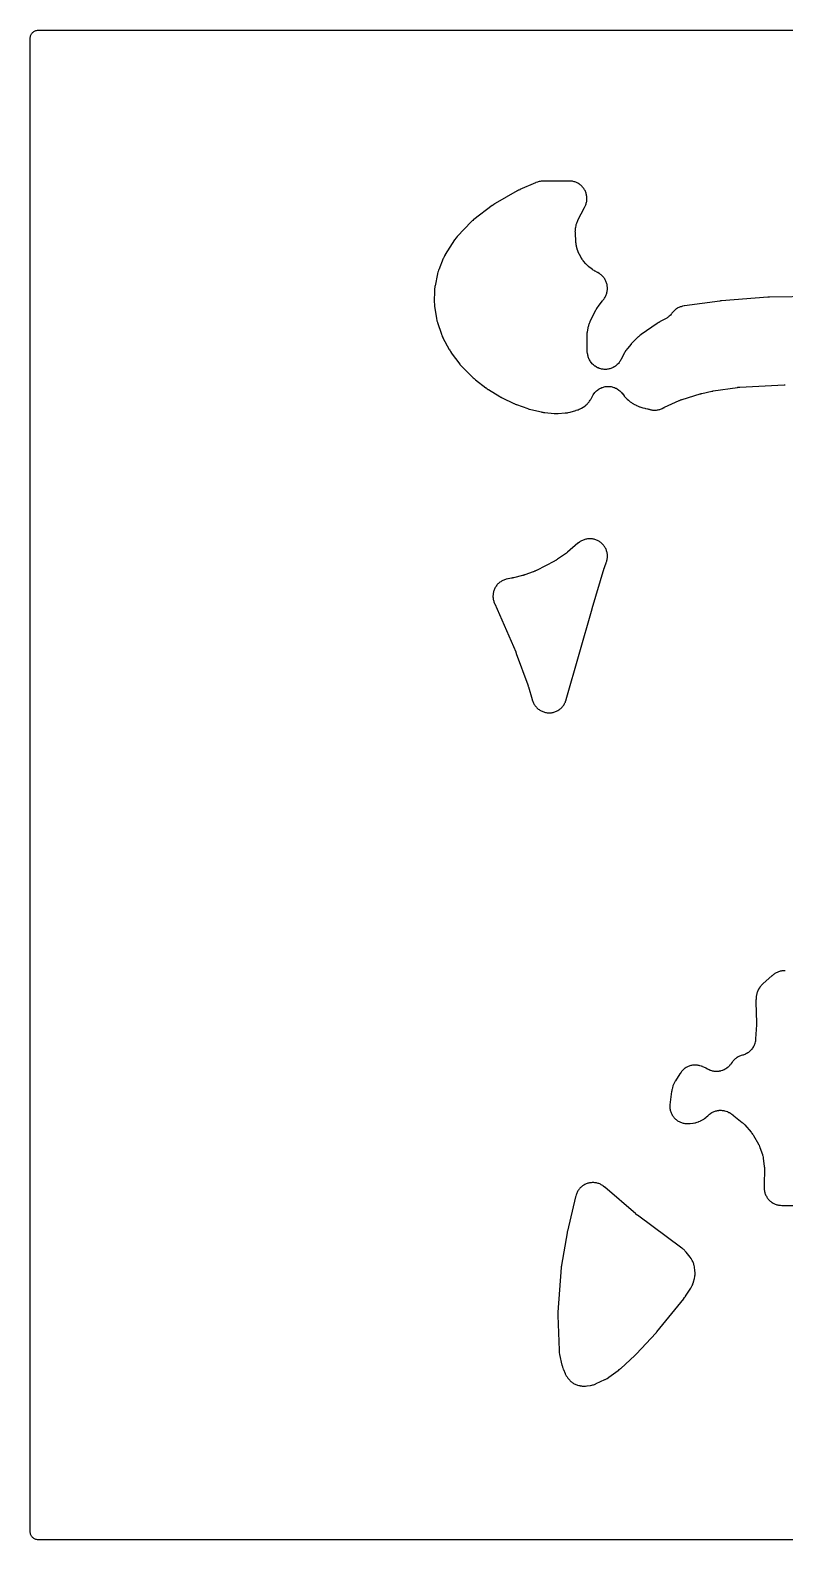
# Model space of a CAD drawing. Header units: millimetres. Extents: x 0 to 300, y 0 to 300.
# Drawn here: x -0.1 to 150, y -0.1 to 300.1 of the extents above; entities that cross this region are included whole.
import ezdxf

# ---------------------------------------------------------------- set-up
doc = ezdxf.new("R2010")
doc.units = ezdxf.units.MM
doc.layers.add('CUT', color=7, linetype='CONTINUOUS')

msp = doc.modelspace()

# ---------------------------------------------------------------- linework, layer by layer
at = {"layer": 'CUT'}
for points in [[(298.5107, -0.15), (1.4893, -0.15), (1.2934, -0.1404), (1.1382, -0.1174), (0.9861, -0.0793), (0.8384, -0.0264), (0.6967, 0.0406), (0.5622, 0.1213), (0.4362, 0.2147), (0.32, 0.32), (0.2147, 0.4362), (0.1213, 0.5622), (0.0406, 0.6967), (-0.0264, 0.8384), (-0.0793, 0.9861), (-0.1174, 1.1382), (-0.1404, 1.2934), (-0.15, 1.4893), (-0.15, 298.5107), (-0.1404, 298.7066), (-0.1174, 298.8618), (-0.0793, 299.0139), (-0.0264, 299.1616), (0.0406, 299.3033), (0.1213, 299.4378), (0.2147, 299.5638), (0.32, 299.68), (0.4362, 299.7853), (0.5622, 299.8787), (0.6967, 299.9594), (0.8384, 300.0264), (0.9861, 300.0793), (1.1382, 300.1174), (1.2934, 300.1404), (1.4893, 300.15), (298.5107, 300.15)], [(156.0344, 247.2006), (146.9432, 247.0427), (146.9205, 247.0422), (146.7902, 247.0381), (146.74, 247.0357), (146.6341, 247.029), (146.6099, 247.0273), (137.3694, 246.3045), (137.3474, 246.3027), (137.2208, 246.291), (137.1722, 246.2858), (137.0695, 246.2731), (137.0461, 246.2701), (130.0305, 245.3014), (129.9565, 245.2894), (129.6646, 245.2351), (129.5187, 245.2008), (129.3481, 245.1521), (129.2061, 245.1043), (129.0408, 245.04), (128.9039, 244.9791), (128.7454, 244.8996), (128.6148, 244.8262), (128.4644, 244.7321), (128.3412, 244.6469), (128.2003, 244.5392), (128.0856, 244.4427), (127.9554, 244.3223), (127.8502, 244.2156), (127.7318, 244.0835), (127.6371, 243.9674), (127.5399, 243.8362), (127.474, 243.7512), (127.378, 243.633), (127.235, 243.4723), (127.1663, 243.4017), (127.0095, 243.2545), (126.9348, 243.1903), (126.7654, 243.0577), (126.6853, 243.0005), (126.5047, 242.8836), (126.3733, 242.8066), (126.2792, 242.7544), (125.1844, 242.1774), (125.1637, 242.1663), (125.0452, 242.1016), (125, 242.076), (124.9077, 242.0216), (124.8647, 241.9954), (124.7734, 241.9377), (124.7314, 241.9102), (124.6396, 241.8481), (124.6189, 241.8339), (121.4247, 239.5982), (121.3762, 239.5629), (121.1841, 239.4175), (121.0931, 239.3431), (120.8998, 239.173), (120.854, 239.1311), (119.8195, 238.147), (119.8045, 238.1325), (119.7185, 238.0486), (119.6859, 238.0158), (119.6196, 237.9473), (119.589, 237.9147), (119.5242, 237.8437), (119.4945, 237.8103), (119.4299, 237.7356), (119.4156, 237.7187), (118.6801, 236.8432), (118.6266, 236.7759), (118.4196, 236.5007), (118.3256, 236.3611), (118.1366, 236.0455), (118.093, 235.968), (117.3661, 234.5859), (117.3092, 234.4838), (117.2251, 234.3413), (117.0967, 234.146), (117.0336, 234.0596), (116.8868, 233.8777), (116.8157, 233.7979), (116.6518, 233.6311), (116.5733, 233.5586), (116.394, 233.4086), (116.3087, 233.344), (116.1157, 233.2122), (116.0246, 233.1562), (115.8196, 233.0438), (115.7235, 232.997), (115.5086, 232.905), (115.4083, 232.8678), (115.1855, 232.7972), (115.0821, 232.7699), (114.8534, 232.7213), (114.7479, 232.7041), (114.5156, 232.678), (114.4089, 232.6713), (114.1751, 232.6679), (114.0683, 232.6715), (113.8353, 232.6909), (113.7293, 232.7049), (113.4993, 232.7469), (113.3952, 232.7711), (113.1704, 232.8353), (113.0691, 232.8696), (112.8516, 232.9552), (112.7542, 232.9992), (112.5461, 233.1057), (112.4533, 233.159), (112.2566, 233.2851), (112.1695, 233.3472), (111.9859, 233.4919), (111.9053, 233.5621), (111.7366, 233.7241), (111.6632, 233.8018), (111.5112, 233.9793), (111.4456, 234.0638), (111.3116, 234.2554), (111.2546, 234.3458), (111.1398, 234.5495), (111.0919, 234.6451), (110.9975, 234.8589), (110.9591, 234.9587), (110.8859, 235.1807), (110.8575, 235.2838), (110.8062, 235.5119), (110.7779, 235.6749), (110.7607, 235.7906), (110.7051, 236.2388), (110.6976, 236.3069), (110.6851, 236.4377), (110.6796, 236.506), (110.6736, 236.5969), (110.67, 236.6653), (110.6651, 236.7966), (110.6634, 236.8651), (110.6416, 239.231), (110.6416, 239.2711), (110.6421, 239.3384), (110.6433, 239.3978), (110.6436, 239.4071), (110.653, 239.5558), (110.6743, 239.7809), (110.6954, 239.9439), (110.7025, 239.9869), (110.7128, 240.0454), (110.7187, 240.0761), (110.7234, 240.1004), (110.7277, 240.1216), (110.9579, 241.2693), (110.9651, 241.3038), (110.9776, 241.3614), (110.9881, 241.408), (111.0215, 241.5327), (111.0636, 241.6743), (111.1351, 241.8802), (111.1883, 242.0136), (111.2458, 242.1458), (111.2568, 242.1694), (111.2795, 242.2162), (111.2917, 242.2408), (111.3015, 242.2602), (112.4735, 244.5646), (112.489, 244.5947), (112.5155, 244.6448), (112.5392, 244.6889), (112.543, 244.6957), (112.6067, 244.804), (112.7075, 244.9656), (112.7841, 245.0809), (112.8053, 245.1109), (112.8346, 245.1514), (112.8503, 245.1726), (112.8628, 245.1893), (113.7217, 246.331), (113.7411, 246.3564), (113.7712, 246.3953), (113.7789, 246.4054), (113.8549, 246.5053), (113.8543, 246.5058), (113.8718, 246.5274), (113.8766, 246.534), (114.0348, 246.739), (114.1258, 246.87), (114.2257, 247.0302), (114.3032, 247.1696), (114.3866, 247.339), (114.4499, 247.4854), (114.516, 247.6622), (114.5644, 247.8142), (114.6126, 247.9967), (114.6456, 248.1528), (114.6754, 248.3392), (114.6927, 248.4977), (114.7038, 248.6862), (114.7052, 248.8457), (114.6974, 249.0343), (114.683, 249.1931), (114.6565, 249.38), (114.6263, 249.5367), (114.5813, 249.72), (114.5357, 249.8728), (114.4727, 250.0508), (114.412, 250.1983), (114.3316, 250.3691), (114.2566, 250.5099), (114.1596, 250.6718), (114.0709, 250.8044), (113.9583, 250.9559), (113.8568, 251.079), (113.7297, 251.2185), (113.6165, 251.3309), (113.4761, 251.457), (113.3523, 251.5576), (113.2, 251.6692), (113.0668, 251.7569), (112.7945, 251.9173), (112.7248, 251.9561), (112.295, 252.1813), (112.2634, 252.1982), (112.2108, 252.2267), (112.1647, 252.2525), (112.1575, 252.2566), (112.0443, 252.3256), (111.8755, 252.4349), (111.7552, 252.5181), (111.724, 252.5411), (111.6818, 252.573), (111.6598, 252.59), (111.6424, 252.6035), (111.0227, 253.0915), (110.9924, 253.1158), (110.9418, 253.1569), (110.8977, 253.1937), (110.8909, 253.1995), (110.7841, 253.2965), (110.6266, 253.4484), (110.5157, 253.5626), (110.4874, 253.5938), (110.4493, 253.6368), (110.4295, 253.6597), (110.4139, 253.6779), (109.9725, 254.1984), (109.9474, 254.2285), (109.9056, 254.2794), (109.8693, 254.3248), (109.8638, 254.3319), (109.7776, 254.4495), (109.6524, 254.6317), (109.5659, 254.7672), (109.5442, 254.8039), (109.5151, 254.8542), (109.5002, 254.8809), (109.4885, 254.9021), (109.1333, 255.5511), (109.1131, 255.5889), (109.0796, 255.6527), (109.0509, 255.7093), (109.0466, 255.7182), (108.9811, 255.8635), (108.8893, 256.087), (108.8284, 256.252), (108.814, 256.2962), (108.795, 256.3568), (108.7854, 256.3888), (108.778, 256.4142), (108.5778, 257.1127), (108.56, 257.1782), (108.5348, 257.2766), (108.4927, 257.476), (108.4544, 257.7044), (108.4293, 257.9066), (108.4211, 258.0078), (108.4166, 258.0756), (108.3219, 259.8718), (108.3192, 259.9451), (108.3168, 260.0548), (108.322, 260.2748), (108.3394, 260.5243), (108.3648, 260.7429), (108.3824, 260.8511), (108.3953, 260.9233), (108.4729, 261.3224), (108.4804, 261.3594), (108.4934, 261.4213), (108.5047, 261.4718), (108.5403, 261.6057), (108.5855, 261.7575), (108.663, 261.9779), (108.7211, 262.1205), (108.784, 262.2617), (108.7962, 262.2868), (108.8211, 262.3367), (108.8345, 262.3629), (108.8453, 262.3836), (110.1743, 264.9103), (110.209, 264.9804), (110.3398, 265.2617), (110.3988, 265.4067), (110.4601, 265.5815), (110.5047, 265.7316), (110.5486, 265.9115), (110.5783, 266.0652), (110.6044, 266.2486), (110.6189, 266.4045), (110.6271, 266.5895), (110.6263, 266.7461), (110.6163, 266.931), (110.6002, 267.0867), (110.5721, 267.2698), (110.5409, 267.4232), (110.4951, 267.6027), (110.4491, 267.7523), (110.386, 267.9265), (110.3255, 268.0708), (110.2457, 268.238), (110.1714, 268.3758), (110.0757, 268.5344), (109.9883, 268.6642), (109.8775, 268.8127), (109.7779, 268.9334), (109.6531, 269.0703), (109.5421, 269.1807), (109.4045, 269.3048), (109.2833, 269.4038), (109.1343, 269.5139), (109.004, 269.6006), (108.8449, 269.6955), (108.7068, 269.7691), (108.5392, 269.848), (108.3945, 269.9077), (108.22, 269.97), (108.0702, 270.0152), (107.8905, 270.0601), (107.737, 270.0905), (107.5537, 270.1176), (107.3979, 270.1329), (107.0882, 270.1481), (107.0099, 270.15), (102.0704, 270.15), (101.9879, 270.1479), (101.6612, 270.131), (101.497, 270.114), (101.304, 270.0839), (101.1425, 270.0501), (100.9537, 270.0002), (100.7965, 269.9499), (100.4906, 269.8344), (100.4142, 269.8032), (97.3059, 268.442), (97.2669, 268.4243), (97.0771, 268.335), (97.0006, 268.2965), (96.8158, 268.1972), (96.7784, 268.1765), (92.3576, 265.6467), (92.3134, 265.6205), (92.0989, 265.4884), (92.0132, 265.4317), (91.8076, 265.2862), (91.7662, 265.2558), (88.139, 262.5084), (88.0887, 262.4687), (87.8926, 262.3074), (87.797, 262.2221), (87.6144, 262.0457), (87.5693, 262.0003), (84.862, 259.1656), (84.8101, 259.1085), (84.6096, 258.8772), (84.5142, 258.7558), (84.337, 258.5064), (84.2939, 258.4424), (82.4479, 255.5582), (82.4085, 255.4933), (82.2584, 255.2323), (82.189, 255.0972), (82.0644, 254.8232), (82.0346, 254.7534), (81.1354, 252.4986), (81.1109, 252.4329), (81.0193, 252.1703), (80.979, 252.036), (80.9107, 251.7664), (80.895, 251.6981), (80.3976, 249.2942), (80.3841, 249.2207), (80.3377, 248.9283), (80.3212, 248.7798), (80.3023, 248.4843), (80.2993, 248.4097), (80.2586, 246.0555), (80.2589, 245.9878), (80.2656, 245.7194), (80.2747, 245.5843), (80.3041, 245.3174), (80.313, 245.2503), (80.6858, 242.8172), (80.6979, 242.748), (80.7522, 242.4749), (80.7855, 242.3385), (80.8634, 242.0713), (80.8846, 242.0043), (81.6777, 239.6709), (81.6998, 239.6099), (81.7924, 239.3698), (81.844, 239.2507), (81.9558, 239.0189), (81.9852, 238.961), (83.2434, 236.6017), (83.273, 236.5486), (83.3944, 236.3404), (83.4596, 236.2378), (83.5964, 236.0394), (83.6318, 235.99), (85.3343, 233.7124), (85.3708, 233.6654), (85.5189, 233.4819), (85.597, 233.3922), (85.7583, 233.2202), (85.7998, 233.1776), (87.9517, 231.0478), (87.9863, 231.0146), (88.1582, 230.8543), (88.2303, 230.7911), (88.4115, 230.6414), (88.4489, 230.6115), (90.5148, 229.007), (90.5504, 228.9801), (90.7267, 228.8509), (90.8001, 228.8002), (90.9833, 228.681), (91.021, 228.6572), (93.2675, 227.2834), (93.3022, 227.2628), (93.4739, 227.1637), (93.5449, 227.125), (93.7213, 227.0347), (93.7575, 227.0168), (96.0793, 225.9015), (96.117, 225.8839), (96.3033, 225.8003), (96.3801, 225.7682), (96.5705, 225.6945), (96.6095, 225.6799), (98.8663, 224.8722), (98.9099, 224.8573), (99.1248, 224.7873), (99.2132, 224.7612), (99.4317, 224.7037), (99.4764, 224.6927), (101.5552, 224.2093), (101.6053, 224.1985), (101.8517, 224.1494), (101.9528, 224.1326), (102.2019, 224.0995), (102.2528, 224.0935), (104.0908, 223.9085), (104.16, 223.9031), (104.435, 223.8874), (104.5739, 223.8855), (104.8492, 223.8938), (104.9185, 223.8974), (106.3246, 224.0007), (106.4094, 224.0092), (106.7445, 224.0519), (106.9122, 224.0824), (107.2407, 224.1604), (107.3231, 224.1823), (108.4379, 224.5108), (108.5009, 224.5308), (108.7493, 224.6153), (108.8727, 224.663), (109.1133, 224.7677), (109.1734, 224.7954), (109.4374, 224.9236), (109.5218, 224.9677), (109.8507, 225.1523), (110.0109, 225.2553), (110.3155, 225.4776), (110.3907, 225.536), (110.4178, 225.5584), (110.4699, 225.6033), (110.6727, 225.7859), (110.7709, 225.8823), (110.8822, 226.0013), (110.9717, 226.1058), (111.0724, 226.234), (111.1526, 226.3458), (111.302, 226.574), (111.3384, 226.6323), (111.4011, 226.7377), (111.4474, 226.821), (111.7202, 227.3489), (111.7776, 227.4534), (111.8624, 227.5993), (111.9924, 227.7992), (112.0563, 227.8875), (112.2054, 228.0735), (112.2777, 228.1551), (112.4446, 228.3254), (112.5247, 228.3994), (112.7076, 228.5522), (112.7946, 228.6179), (112.9918, 228.7519), (113.0849, 228.8086), (113.2944, 228.9224), (113.3927, 228.9696), (113.6125, 229.062), (113.715, 229.0992), (113.9428, 229.1693), (114.0485, 229.1962), (114.2822, 229.2433), (114.39, 229.2596), (114.6272, 229.2833), (114.7361, 229.2888), (114.9745, 229.2889), (115.0834, 229.2835), (115.3206, 229.26), (115.4285, 229.2438), (115.6622, 229.1969), (115.7679, 229.1701), (115.9958, 229.1002), (116.0983, 229.063), (116.3182, 228.9708), (116.4165, 228.9237), (116.6261, 228.8102), (116.7193, 228.7535), (116.9166, 228.6197), (117.0037, 228.5541), (117.1867, 228.4014), (117.2669, 228.3275), (117.4339, 228.1574), (117.5063, 228.0758), (117.6565, 227.8889), (117.6786, 227.8591), (118.0186, 227.4152), (118.0686, 227.3532), (118.2227, 227.1714), (118.2761, 227.1116), (118.4967, 226.8764), (118.61, 226.767), (118.8692, 226.5401), (118.9331, 226.487), (119.1941, 226.2816), (119.253, 226.2373), (119.4942, 226.0648), (119.6156, 225.986), (119.8888, 225.8258), (119.9556, 225.7887), (120.4078, 225.5518), (120.4667, 225.5224), (120.706, 225.4094), (120.8248, 225.3589), (121.0893, 225.2591), (121.1536, 225.2364), (121.7765, 225.0312), (121.8438, 225.0107), (122.1163, 224.934), (122.2507, 224.9024), (122.647, 224.827), (122.6555, 224.8254), (122.7466, 224.8086), (122.909, 224.7722), (123.0354, 224.7391), (123.1228, 224.7145), (123.1987, 224.6916), (123.3445, 224.6549), (123.5188, 224.6196), (123.6674, 224.5967), (123.8443, 224.5779), (123.9943, 224.5691), (124.1722, 224.567), (124.3224, 224.5723), (124.4997, 224.5869), (124.6487, 224.6063), (124.8238, 224.6375), (124.9704, 224.6707), (125.1419, 224.7182), (125.2846, 224.765), (125.4509, 224.8284), (125.5886, 224.8884), (125.9498, 225.0665), (126.0385, 225.1098), (126.078, 225.1286), (128.9779, 226.479), (129.053, 226.5124), (129.1979, 226.5739), (129.274, 226.6048), (129.2955, 226.613), (129.3726, 226.6412), (129.5214, 226.6927), (129.5994, 226.7182), (133.1269, 227.8051), (133.1587, 227.8147), (133.212, 227.8303), (133.2593, 227.8436), (133.2842, 227.8504), (133.304, 227.8557), (133.3345, 227.8636), (133.3666, 227.8718), (133.4206, 227.8852), (133.4684, 227.8964), (133.4936, 227.9021), (133.5136, 227.9066), (135.4622, 228.3286), (135.4978, 228.336), (135.566, 228.3497), (135.6017, 228.3566), (135.6113, 228.3584), (135.6531, 228.3657), (135.7333, 228.3791), (135.7752, 228.3857), (140.6119, 229.1052), (140.648, 229.1102), (140.7087, 229.1183), (140.7623, 229.1248), (140.7902, 229.1279), (140.8125, 229.1303), (140.8468, 229.1338), (140.883, 229.1371), (140.9438, 229.1423), (140.9974, 229.1463), (141.0257, 229.1481), (141.0481, 229.1494), (149.8839, 229.6245), (149.9019, 229.6254), (149.9364, 229.627), (149.9544, 229.6278), (149.9622, 229.6281), (149.9938, 229.6291), (150.0545, 229.6307)], [(150.093, 113.0381), (149.9382, 113.0427), (149.7548, 113.0393), (149.6002, 113.0289), (149.418, 113.0077), (149.2652, 112.9824), (149.0859, 112.9438), (148.9362, 112.9038), (148.7616, 112.848), (148.6164, 112.7937), (148.448, 112.7213), (148.3088, 112.6532), (148.1481, 112.5648), (148.0161, 112.4837), (147.8648, 112.3801), (147.7413, 112.2866), (147.4732, 112.0622), (147.4448, 112.0379), (145.7197, 110.5246), (145.6712, 110.4803), (145.4825, 110.3005), (145.3911, 110.206), (145.2876, 110.0896), (145.2043, 109.9879), (145.0475, 109.7797), (145.0091, 109.7264), (145.006, 109.722), (144.9615, 109.6539), (144.7919, 109.3793), (144.7135, 109.2365), (144.6294, 109.0631), (144.566, 108.9132), (144.5, 108.7321), (144.452, 108.5765), (144.4048, 108.3897), (144.3729, 108.23), (144.326, 107.9108), (144.3162, 107.83), (144.2804, 107.4546), (144.2766, 107.4068), (144.2613, 107.1719), (144.2579, 107.0759), (144.2567, 106.8406), (144.2572, 106.7926), (144.3602, 102.6622), (144.3608, 102.6306), (144.3614, 102.5777), (144.3615, 102.5309), (144.3613, 102.5063), (144.3611, 102.4868), (144.3606, 102.4568), (144.3599, 102.4252), (144.3584, 102.3722), (144.3565, 102.3255), (144.3553, 102.3009), (144.3543, 102.2814), (144.1959, 99.4854), (144.1867, 99.3715), (144.1699, 99.2108), (144.1354, 98.9851), (144.1147, 98.8828), (144.0589, 98.6614), (144.0285, 98.5614), (143.9519, 98.3464), (143.9123, 98.2498), (143.8156, 98.043), (143.7669, 97.9506), (143.651, 97.7539), (143.5937, 97.6665), (143.4597, 97.4817), (143.3944, 97.4002), (143.2433, 97.229), (143.1706, 97.1541), (143.004, 96.998), (142.9244, 96.9303), (142.7438, 96.7908), (142.6581, 96.7309), (142.465, 96.6092), (142.3741, 96.5578), (142.1703, 96.4549), (142.0749, 96.4124), (141.8622, 96.3294), (141.709, 96.2779), (141.6, 96.2441), (141.3285, 96.1669), (141.1774, 96.1157), (141.0019, 96.0463), (140.8567, 95.9803), (140.6889, 95.8938), (140.551, 95.8137), (140.3927, 95.7109), (140.2635, 95.6174), (140.1162, 95.4994), (139.9969, 95.3935), (139.8621, 95.2614), (139.7539, 95.1442), (139.633, 94.9993), (139.537, 94.872), (139.3437, 94.5868), (139.2751, 94.4909), (139.1747, 94.3575), (139.0238, 94.1762), (138.9508, 94.0968), (138.7829, 93.9313), (138.7024, 93.8594), (138.519, 93.7111), (138.4319, 93.6475), (138.2349, 93.5179), (138.1419, 93.4632), (137.9331, 93.3536), (137.8352, 93.3082), (137.6167, 93.2196), (137.5148, 93.1841), (137.2886, 93.1174), (137.1838, 93.092), (136.9521, 93.0479), (136.8453, 93.0329), (136.6104, 93.0117), (136.5026, 93.0073), (136.2668, 93.0093), (136.1591, 93.0155), (135.9246, 93.0406), (135.818, 93.0573), (135.5872, 93.1053), (135.4827, 93.1325), (135.2577, 93.2029), (135.1564, 93.2401), (134.9394, 93.3323), (134.7891, 93.405), (134.6842, 93.459), (134.6741, 93.4646), (134.6563, 93.4743), (134.646, 93.4799), (134.267, 93.6869), (134.2124, 93.7154), (133.9934, 93.8243), (133.8809, 93.8749), (133.6543, 93.9665), (133.5967, 93.9886), (133.4508, 94.0411), (133.3778, 94.0655), (133.0863, 94.1549), (132.9372, 94.1929), (132.7589, 94.2293), (132.6069, 94.2528), (132.4258, 94.272), (132.2722, 94.2808), (132.0902, 94.2824), (131.9365, 94.2764), (131.7551, 94.2606), (131.6027, 94.2399), (131.4237, 94.2067), (131.274, 94.1715), (131.099, 94.1213), (130.9533, 94.0718), (130.7839, 94.0051), (130.6437, 93.9419), (130.4815, 93.8591), (130.348, 93.7827), (130.1945, 93.6848), (130.069, 93.596), (129.9256, 93.4838), (129.8092, 93.3833), (129.6772, 93.2578), (129.571, 93.1466), (129.4517, 93.0091), (129.3566, 92.8882), (129.1799, 92.6398), (129.1369, 92.5761), (128.2212, 91.1484), (128.183, 91.0857), (128.0372, 90.8338), (127.9696, 90.7034), (127.8967, 90.5456), (127.8414, 90.4096), (127.7441, 90.1354), (127.7212, 90.0656), (127.6403, 89.7993), (127.6228, 89.7373), (127.5585, 89.4902), (127.5311, 89.3643), (127.4868, 89.1128), (127.477, 89.0492), (127.1909, 86.925), (127.1875, 86.898), (127.1782, 86.8185), (127.1784, 86.8185), (127.1762, 86.8051), (127.1712, 86.7591), (127.136, 86.4947), (127.1229, 86.3372), (127.1166, 86.1504), (127.1191, 85.9924), (127.1313, 85.8059), (127.1494, 85.6489), (127.1799, 85.4645), (127.2133, 85.3101), (127.2619, 85.1296), (127.3104, 84.9792), (127.3765, 84.8044), (127.4396, 84.6595), (127.5226, 84.492), (127.5997, 84.3541), (127.6988, 84.1956), (127.7891, 84.066), (127.9034, 83.9181), (128.006, 83.798), (128.1343, 83.662), (128.2483, 83.5526), (128.3894, 83.43), (128.5136, 83.3324), (128.6661, 83.2242), (128.7993, 83.1393), (128.9617, 83.0468), (129.1027, 82.9754), (129.2734, 82.8993), (129.4207, 82.8422), (129.5982, 82.7833), (129.7504, 82.741), (129.9327, 82.6999), (130.0884, 82.6729), (130.2739, 82.6499), (130.4315, 82.6383), (130.6184, 82.6338), (130.7763, 82.6378), (131.0884, 82.6611), (131.167, 82.6689), (131.7227, 82.7382), (131.7949, 82.7488), (132.0798, 82.7976), (132.2223, 82.8288), (132.3891, 82.8733), (132.5282, 82.9172), (132.7995, 83.0169), (132.8673, 83.0435), (133.1447, 83.16), (133.2127, 83.1904), (133.4793, 83.3172), (133.6107, 83.3874), (133.8643, 83.5384), (133.9274, 83.578), (133.9503, 83.5932), (134.0213, 83.6428), (134.2969, 83.8471), (134.4302, 83.9576), (134.6585, 84.1686), (134.7244, 84.2332), (134.756, 84.2659), (134.9327, 84.4316), (135.0172, 84.5032), (135.2097, 84.6503), (135.301, 84.713), (135.5074, 84.8399), (135.6046, 84.8931), (135.8227, 84.9985), (135.9248, 85.0417), (136.1524, 85.1246), (136.2583, 85.1572), (136.4931, 85.2167), (136.6017, 85.2385), (136.8413, 85.274), (136.9516, 85.2848), (137.1936, 85.296), (137.3044, 85.2955), (137.5463, 85.2823), (137.6565, 85.2706), (137.8958, 85.2331), (138.0043, 85.2104), (138.2386, 85.1489), (138.3442, 85.1154), (138.5711, 85.0305), (138.6728, 84.9866), (138.89, 84.8793), (138.9867, 84.8253), (139.192, 84.6967), (139.3325, 84.5984), (139.4301, 84.5265), (139.6318, 84.3697), (139.6522, 84.3541), (139.8015, 84.2419), (139.8598, 84.1966), (141.4955, 82.8861), (141.5774, 82.8175), (141.6912, 82.7177), (141.8454, 82.5699), (141.9498, 82.4604), (142.0218, 82.3814), (143.2886, 80.929), (143.3631, 80.8392), (143.4655, 80.7095), (143.6011, 80.5196), (143.6904, 80.3806), (143.7511, 80.2809), (144.7351, 78.5728), (144.7899, 78.4722), (144.864, 78.3281), (144.9589, 78.1197), (145.0189, 77.9691), (145.0588, 77.8617), (145.5296, 76.4948), (145.5665, 76.378), (145.6145, 76.2115), (145.6702, 75.9732), (145.701, 75.8027), (145.7196, 75.6817), (145.9139, 74.1676), (145.9231, 74.0837), (145.938, 73.9228), (145.9444, 73.8386), (145.9457, 73.8151), (145.9491, 73.7308), (145.9526, 73.5692), (145.953, 73.4848), (145.915, 70.5687), (145.9142, 70.5315), (145.9124, 70.4692), (145.9102, 70.4142), (145.9096, 70.4026), (145.9089, 70.387), (145.9055, 70.3052), (145.9058, 70.3052), (145.905, 70.2954), (145.9026, 70.2283), (145.8886, 69.9942), (145.887, 69.8361), (145.8943, 69.6492), (145.9083, 69.4918), (145.934, 69.3065), (145.9635, 69.1512), (146.0074, 68.9694), (146.052, 68.8178), (146.1136, 68.6412), (146.173, 68.4947), (146.2517, 68.325), (146.3252, 68.1851), (146.4203, 68.024), (146.5073, 67.8921), (146.6178, 67.7411), (146.7174, 67.6184), (146.8422, 67.4791), (146.9534, 67.3668), (147.0914, 67.2405), (147.2132, 67.1397), (147.3629, 67.0277), (147.494, 66.9394), (147.6541, 66.8426), (147.7933, 66.7677), (147.9621, 66.6872), (148.108, 66.6264), (148.284, 66.563), (148.4352, 66.5168), (148.6165, 66.4711), (148.7715, 66.4401), (148.9565, 66.4125), (149.1138, 66.3969), (149.4266, 66.3814), (149.5056, 66.3795), (151.8405, 66.3796)]]:
    msp.add_lwpolyline(points, dxfattribs=at)
for points in [[(96.5604, 176.187), (96.574, 176.1509), (98.8591, 169.911), (98.8721, 169.8745), (98.8965, 169.8043), (98.909, 169.7675), (98.9259, 169.7163), (98.9393, 169.6745), (98.9641, 169.5943), (98.9767, 169.5523), (99.7174, 166.9977), (99.7414, 166.922), (99.844, 166.6243), (99.9031, 166.4769), (99.9817, 166.3061), (100.0551, 166.1653), (100.1502, 166.0032), (100.2373, 165.8703), (100.348, 165.7184), (100.4478, 165.5949), (100.573, 165.4547), (100.6846, 165.3416), (100.8231, 165.2145), (100.9453, 165.1131), (101.0957, 165.0004), (101.2274, 164.9116), (101.3882, 164.8143), (101.528, 164.739), (101.6978, 164.6581), (101.8444, 164.5971), (102.0212, 164.5334), (102.1732, 164.4872), (102.3555, 164.4414), (102.5113, 164.4105), (102.6972, 164.383), (102.8553, 164.3676), (103.0431, 164.3588), (103.2019, 164.3591), (103.3896, 164.3689), (103.5476, 164.385), (103.7334, 164.4134), (103.8891, 164.4451), (104.0712, 164.4917), (104.2229, 164.5387), (104.3995, 164.6031), (104.5458, 164.6649), (104.7151, 164.7465), (104.8546, 164.8225), (105.015, 164.9205), (105.1462, 165.01), (105.2961, 165.1234), (105.4178, 165.2254), (105.5557, 165.3532), (105.6667, 165.4667), (105.7913, 165.6075), (105.8905, 165.7315), (106.0005, 165.884), (106.0869, 166.0172), (106.1813, 166.1798), (106.254, 166.321), (106.3318, 166.4921), (106.3902, 166.6398), (106.4914, 166.9378), (106.515, 167.0136), (111.6492, 185.0373), (111.6541, 185.0544), (111.6637, 185.0871), (111.6687, 185.1041), (114.0827, 193.1253), (114.0931, 193.1588), (114.1134, 193.2229), (114.1243, 193.2563), (114.1399, 193.3032), (114.1526, 193.3404), (114.1776, 193.4113), (114.1909, 193.4483), (114.4577, 194.1697), (114.483, 194.2435), (114.576, 194.5384), (114.6156, 194.6893), (114.6537, 194.87), (114.6785, 195.024), (114.6988, 195.2075), (114.7084, 195.3631), (114.7108, 195.5478), (114.7052, 195.7036), (114.6896, 195.8876), (114.6689, 196.0422), (114.6355, 196.2238), (114.5998, 196.3756), (114.5488, 196.5531), (114.4985, 196.7007), (114.4305, 196.8723), (114.3661, 197.0144), (114.2817, 197.1786), (114.2037, 197.3137), (114.1037, 197.4689), (114.013, 197.5958), (113.8984, 197.7405), (113.7957, 197.8579), (113.6675, 197.9908), (113.5539, 198.0977), (113.4134, 198.2175), (113.29, 198.3128), (113.1385, 198.4183), (113.0063, 198.5011), (112.8452, 198.5914), (112.7056, 198.661), (112.5366, 198.7352), (112.3908, 198.7908), (112.2154, 198.8481), (112.0649, 198.8893), (111.8847, 198.9293), (111.7309, 198.9557), (111.5477, 198.9779), (111.3921, 198.9892), (111.2075, 198.9935), (111.0516, 198.9895), (110.8675, 198.9758), (110.7127, 198.9567), (110.5307, 198.9252), (110.3785, 198.8911), (110.2006, 198.842), (110.0524, 198.7932), (109.8801, 198.727), (109.7374, 198.664), (109.5723, 198.5814), (109.4364, 198.5048), (109.2801, 198.4065), (109.1523, 198.317), (108.908, 198.1277), (108.8476, 198.0784), (106.789, 196.3161), (106.7574, 196.2895), (106.7041, 196.2454), (106.6566, 196.2071), (106.6313, 196.1873), (106.6112, 196.1717), (106.5271, 196.1071), (106.4942, 196.0823), (106.4386, 196.0411), (106.3891, 196.0054), (106.3628, 195.9869), (106.3419, 195.9724), (104.7775, 194.8985), (104.7158, 194.8575), (104.5964, 194.7808), (104.5335, 194.7418), (104.449, 194.6912), (104.3849, 194.6541), (104.261, 194.5849), (104.1957, 194.5498), (100.609, 192.691), (100.5341, 192.6538), (100.3894, 192.5851), (100.3133, 192.5506), (100.2114, 192.5065), (100.1341, 192.4746), (99.985, 192.4162), (99.9066, 192.387), (98.3024, 191.8217), (98.268, 191.8099), (98.2103, 191.7905), (98.1592, 191.774), (98.1322, 191.7656), (98.1108, 191.7591), (98.0214, 191.7322), (97.9866, 191.722), (97.928, 191.7054), (97.8762, 191.6913), (97.8488, 191.6841), (97.8271, 191.6786), (95.9876, 191.2184), (95.9465, 191.2085), (95.8677, 191.1903), (95.8265, 191.1811), (95.7673, 191.1685), (95.721, 191.1591), (95.6322, 191.142), (95.5857, 191.1335), (94.9591, 191.0256), (94.8801, 191.0099), (94.5688, 190.94), (94.4137, 190.8968), (94.233, 190.8366), (94.083, 190.7781), (93.9092, 190.7), (93.7659, 190.6268), (93.6009, 190.5316), (93.4656, 190.4443), (93.311, 190.3331), (93.1852, 190.2326), (93.0425, 190.1064), (92.9275, 189.9938), (92.7982, 189.8539), (92.695, 189.7303), (92.5804, 189.5782), (92.4902, 189.4448), (92.3915, 189.2819), (92.3152, 189.1402), (92.2333, 188.9682), (92.1716, 188.8195), (92.1074, 188.6401), (92.061, 188.486), (92.0152, 188.3011), (91.9844, 188.1431), (91.9574, 187.9545), (91.9427, 187.7942), (91.9348, 187.6039), (91.9362, 187.4429), (91.9475, 187.2528), (91.9651, 187.0928), (91.9955, 186.9047), (92.029, 186.7473), (92.0781, 186.5632), (92.1274, 186.4099), (92.2401, 186.1116), (92.2704, 186.037), (96.4506, 176.4584), (96.464, 176.4271), (96.4892, 176.3671), (96.5021, 176.3357), (96.5198, 176.2919), (96.5339, 176.256)], [(105.1016, 37.2088), (105.12, 37.066), (105.169, 36.7848), (105.183, 36.7142), (105.6492, 34.6063), (105.6685, 34.5283), (105.7528, 34.2212), (105.803, 34.0686), (105.9177, 33.7716), (105.9485, 33.6974), (106.2894, 32.931), (106.319, 32.8682), (106.4418, 32.6216), (106.5091, 32.5), (106.595, 32.3596), (106.6725, 32.2443), (106.8361, 32.0227), (106.8785, 31.9677), (106.9483, 31.8813), (106.998, 31.8227), (107.2006, 31.595), (107.3082, 31.4852), (107.4417, 31.3615), (107.5594, 31.2625), (107.7041, 31.1522), (107.8307, 31.0649), (107.9854, 30.969), (108.1198, 30.8944), (108.2829, 30.8137), (108.4239, 30.7523), (108.594, 30.6877), (108.7402, 30.6401), (109.0341, 30.5597), (109.1087, 30.5413), (109.195, 30.5221), (109.2653, 30.5081), (109.5453, 30.4589), (109.6876, 30.4404), (109.8568, 30.4261), (110.0001, 30.4205), (110.17, 30.4214), (110.3132, 30.4286), (110.5962, 30.4556), (110.6674, 30.464), (111.2398, 30.5446), (111.3181, 30.5576), (111.6272, 30.6169), (111.7816, 30.6546), (111.9617, 30.7081), (112.1115, 30.7608), (112.4028, 30.8799), (112.4755, 30.9118), (114.1969, 31.7175), (114.2644, 31.7511), (114.5288, 31.8904), (114.6588, 31.9669), (114.9088, 32.1305), (114.9709, 32.1732), (116.8469, 33.5304), (116.8844, 33.5583), (117.0659, 33.6979), (117.1382, 33.757), (117.3112, 33.9069), (117.3461, 33.9379), (120.1762, 36.538), (120.1971, 36.5575), (120.3164, 36.6711), (120.3614, 36.7157), (120.4547, 36.812), (120.4758, 36.8341), (124.3143, 40.9451), (124.3319, 40.9642), (124.4315, 41.0745), (124.4692, 41.1176), (124.5471, 41.2102), (124.5647, 41.2316), (129.9027, 47.8072), (129.9307, 47.8427), (130.0651, 48.0182), (130.1179, 48.0913), (130.2423, 48.2741), (130.2671, 48.3117), (131.3065, 49.9365), (131.3494, 50.0076), (131.5123, 50.2941), (131.5869, 50.4427), (131.6659, 50.6228), (131.7246, 50.7783), (131.8249, 51.0921), (131.8481, 51.1719), (132.013, 51.7986), (132.0314, 51.8762), (132.0964, 52.1854), (132.1215, 52.3429), (132.1417, 52.5304), (132.151, 52.6895), (132.1525, 52.8782), (132.1458, 53.0374), (132.117, 53.352), (132.1077, 53.4311), (132.0154, 54.0791), (132.0037, 54.1504), (131.9506, 54.4317), (131.9174, 54.5723), (131.8707, 54.7368), (131.825, 54.8738), (131.7372, 55.1019), (131.6804, 55.2321), (131.5775, 55.442), (131.5105, 55.5647), (131.425, 55.7063), (131.3476, 55.8227), (131.1842, 56.0464), (131.1418, 56.1019), (130.349, 57.0937), (130.3042, 57.1473), (130.122, 57.3559), (130.0255, 57.457), (129.9062, 57.5717), (129.8013, 57.664), (129.5856, 57.8377), (129.5303, 57.8803), (120.6638, 64.405), (120.6285, 64.4315), (120.5612, 64.4829), (120.5264, 64.5101), (120.4783, 64.5483), (120.4394, 64.5799), (120.3654, 64.6412), (120.3271, 64.6736), (114.1914, 69.9796), (114.1312, 70.0292), (113.8876, 70.2199), (113.7602, 70.31), (113.6043, 70.4092), (113.4687, 70.4864), (113.304, 70.5699), (113.1615, 70.6336), (112.9894, 70.7007), (112.8414, 70.7501), (112.6635, 70.8001), (112.5114, 70.8349), (112.3296, 70.8674), (112.1748, 70.8872), (111.9906, 70.9017), (111.8347, 70.9064), (111.65, 70.903), (111.4943, 70.8924), (111.3108, 70.871), (111.1569, 70.8453), (110.9764, 70.8061), (110.8257, 70.7656), (110.6499, 70.709), (110.5038, 70.6539), (110.3343, 70.5805), (110.1944, 70.5115), (110.0328, 70.4219), (109.9003, 70.3396), (109.7482, 70.2346), (109.6243, 70.1398), (109.4832, 70.0206), (109.3691, 69.9141), (109.2403, 69.7817), (109.1371, 69.6647), (109.0219, 69.5203), (108.9305, 69.3938), (108.8299, 69.2389), (108.7513, 69.104), (108.6662, 68.9401), (108.6012, 68.7982), (108.5325, 68.6268), (108.4816, 68.4793), (108.395, 68.1824), (108.375, 68.107), (106.7395, 61.2707), (106.734, 61.2469), (106.7033, 61.1093), (106.6924, 61.0561), (106.6712, 60.9434), (106.6666, 60.9176), (105.5713, 54.5082), (105.5655, 54.4716), (105.5392, 54.2925), (105.5301, 54.2193), (105.512, 54.0391), (105.5088, 54.0023), (104.8252, 45.1313), (104.8223, 45.0856), (104.8115, 44.8613), (104.8097, 44.7697), (104.8117, 44.5452), (104.8128, 44.4994), (105.0737, 37.5652), (105.0781, 37.4933)]]:
    msp.add_lwpolyline(points, close=True, dxfattribs=at)

doc.saveas('drawing.dxf')
